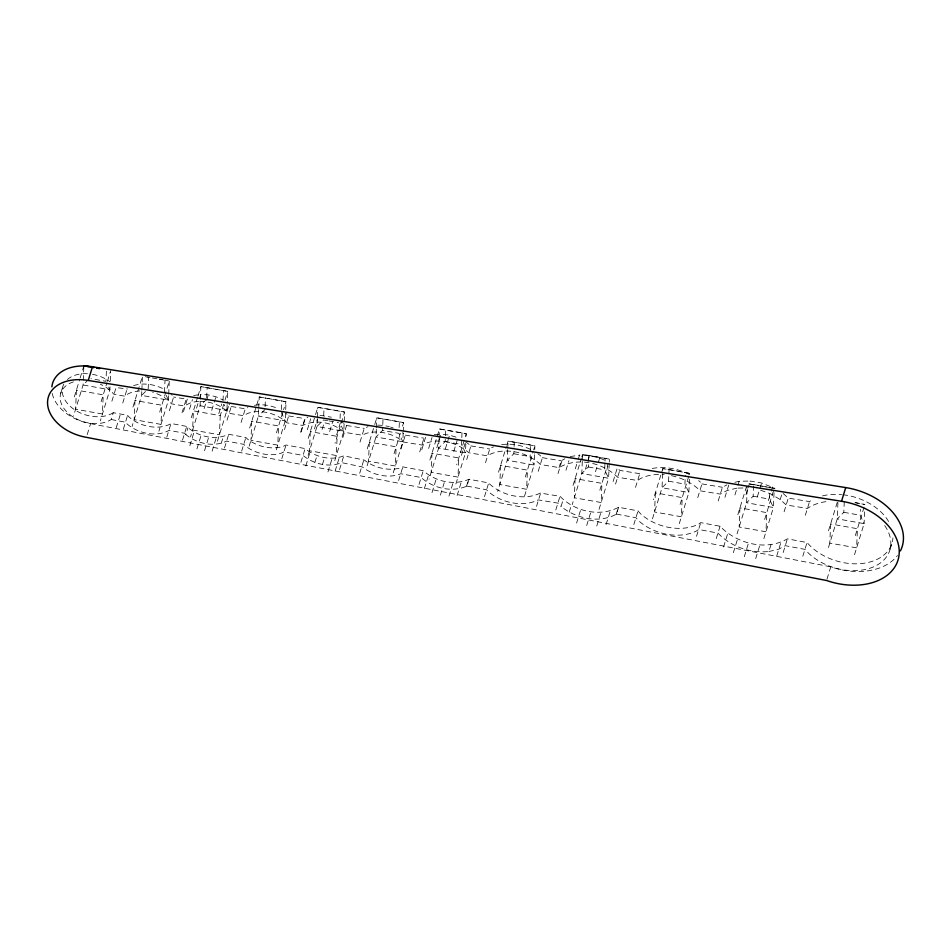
<?xml version="1.0" encoding="UTF-8"?>
<svg xmlns="http://www.w3.org/2000/svg" width="951" height="951" viewBox="0 0 951 951"><rect width="100%" height="100%" fill="white"/><g stroke="black" fill="none" stroke-linecap="round" stroke-linejoin="round"><path stroke-width="0.71" stroke-dasharray="4.75 3.57" d="M83.819 367.229L83.07 384.989L73.5 416.086M106.393 371.128L105.965 381.339L90.975 378.688M110.019 386.795L109.9 389.744L100.331 420.853M110.268 380.899L110.637 372.067M141.794 391.634L141.64 395.378L132.07 426.488M141.854 390.243L142.436 376.227L132.878 407.325M168.648 395.723L168.458 400.145L158.9 431.243M168.707 394.249L169.266 380.982L165.022 380.067L164.523 391.741L168.458 400.145L141.64 395.378L148.178 388.84L148.677 377.167L146.181 376.786M200.245 402.011L200.079 405.756L190.509 436.854M200.352 399.206L200.887 386.605L227.705 391.36L227.218 403.153M206.688 397.756L207.116 387.544M220.252 415.623L219.443 434.773L192.625 430.007L193.422 410.856L220.252 415.623L224.388 402.142M223.033 400.656L223.461 390.445M227.158 404.627L226.909 410.511L217.339 441.621M258.684 409.56L258.41 416.11L248.841 447.208M258.743 408.157L259.219 396.947L286.037 401.714L285.241 420.865L275.671 451.975M265.079 406.648L265.448 397.887M281.425 409.548L281.793 400.799M317.313 418.559L316.98 426.5L307.411 457.609M317.372 417.156L317.777 407.349L340.351 411.189L344.607 412.116L344.167 422.422M323.709 415.587L324.006 408.288M340.054 418.488L340.351 411.189M344.107 423.896L343.798 431.267L334.229 462.364M376.323 429.032L375.99 436.973L366.42 468.082M376.382 427.629L376.786 417.822L403.616 422.589L403.248 431.421M393.238 472.837L402.808 441.74L375.99 436.973L382.528 430.434L383.027 418.761M399.123 427.498L399.372 421.662M403.188 432.895L402.808 441.74L398.873 433.335L382.528 430.434M439.029 438.756L438.637 448.099L429.067 479.197M439.089 437.353L439.445 428.949L466.263 433.704L466.085 438.126M455.898 483.964L465.467 452.854L438.637 448.099L445.187 441.549L445.365 437.175M445.425 435.724L445.674 429.888M465.835 444.022L465.467 452.854L461.532 444.462L462.02 432.788M507.715 449.538L507.263 460.284L497.694 491.382M507.775 448.135L508.072 441.121L530.646 444.961L534.89 445.888L534.581 453.258M524.524 496.149L534.093 465.039L507.263 460.284L513.813 453.734L514.051 447.897M514.111 446.447L514.301 442.06M534.521 454.733L534.093 465.039L530.159 456.635L530.646 444.961M582.297 461.354L581.786 473.503L572.217 504.612M582.357 459.963L582.583 454.352L609.413 459.119L609.282 462.055M599.035 509.367L608.604 478.27L581.786 473.503L588.324 466.965L588.633 459.666M588.693 458.204L588.812 455.291M609.222 463.529L608.604 478.27L604.67 469.865L604.979 462.566M605.038 461.116L605.157 458.192M652.457 518.854L662.027 487.756L668.577 481.206L669.064 469.532L662.835 468.593L653.266 499.703M679.287 523.621L688.857 492.511L684.922 484.107L685.291 475.357M689.416 479.256L688.857 492.511L662.027 487.756L662.835 468.593L689.653 473.36L689.475 477.782M747.177 489.218L746.606 502.758L737.037 533.868M763.855 538.623L773.425 507.525L746.606 502.758L753.144 496.22L753.572 486.009M774.043 492.796L773.425 507.525L769.49 499.12L769.918 488.909M837.95 502.508L837.272 518.854L827.703 549.963M854.521 554.718L864.09 523.621L837.272 518.854L843.81 512.316L844.298 500.642M864.59 511.828L864.09 523.621L860.156 515.216L860.405 509.379M60.769 393.203L62.873 386.368M74.309 396.936L79.729 379.306M80.146 377.963L83.878 365.826M87.219 434.595L90.595 423.647A40.727 27.924 17.1 0 1 52.198 393.381M101.127 401.691L106.964 382.718M107.38 381.375L110.696 370.593M111.873 401.239L116.081 387.556L127.458 388.995M73.453 381.898A29.992 20.565 17.1 0 0 67.164 412.259A29.992 20.565 17.1 0 0 111.208 419.522L113.312 412.686L127.589 415.361L128.765 416.716A29.992 20.565 17.1 0 0 170.181 424.063L170.99 423.48L186.729 426.428C197.535 436.664 214.985 440.836 228.727 434.286L245.857 437.496L247.688 439.255A29.992 20.565 17.1 0 0 283.291 446.328L286.025 445.009L305.116 448.587C315.566 457.229 330.936 461.033 343.775 455.814L364.459 460.129A30.682 21.041 17.1 0 0 400.835 467.785L402.82 466.87L423.243 470.697C435.332 481.479 453.912 485.913 469.021 479.256L488.695 482.942L489.67 484.071A36.625 25.118 17.1 0 0 540.251 493.046L559.996 496.291C574.499 511.424 599.724 517.368 618.625 507.263L638.026 510.889L640.415 513.647A42.296 29.005 17.1 0 0 698.819 524.013L700.721 522.622L720.05 526.248C736.716 543.568 765.828 551.402 787.392 538.848L807.03 542.522A48.358 33.166 17.1 0 0 858.955 563.741A48.358 33.166 17.1 0 0 892.918 537.909M122.75 403.034L126.959 389.351M116.248 427.7L120.456 414.018M123.38 429.044L127.589 415.361M159.697 412.092L169.266 380.982L166.437 380.483M169.397 410.701L173.617 397.019L171.418 394.487M166.782 437.163L170.99 423.48M182.01 412.782L186.23 399.087L173.617 397.019M183.472 411.617L187.68 397.934M189.511 409.192L192.459 399.598M182.521 440.111L186.729 426.428M469.021 479.256L466.917 486.092C451.808 492.749 433.228 488.315 421.138 477.533L400.716 473.705L398.731 474.62A30.682 21.041 17.1 0 1 362.355 466.965L341.671 462.65C328.832 467.868 313.461 464.064 303.012 455.422L283.921 451.844L281.187 453.163A29.992 20.565 17.1 0 1 245.584 446.09L243.753 444.331L226.623 441.121C213.357 447.529 196.964 443.594 185.861 434.595L187.965 427.76M191.317 417.703L197.57 397.375M197.986 396.032L200.887 386.605L227.705 391.36L224.805 400.799M196.56 408.145L198.664 401.298C209.791 401.215 221.476 405.019 229.143 413.34L243.194 415.646L248.33 413.174A29.992 20.565 17.1 0 1 283.945 420.247L286.572 422.779L302.763 425.442C316.279 418.678 333.29 422.767 344.452 432.301L362.129 435.213L365.945 433.454A30.682 21.041 17.1 0 1 402.321 441.109L403.188 441.965L421.816 445.032C436.854 437.044 456.444 441.799 468.807 452.759L487.625 455.85L489.087 454.792A36.625 25.118 17.1 0 1 539.657 463.767L540.311 464.516L559.045 467.595C577.483 456.694 602.898 462.626 617.651 477.236L637.645 480.528L640.059 478.781A42.296 29.005 17.1 0 1 664.214 474.62M199.508 398.564L200.768 394.463L208.34 394.891L215.925 396.757L223.009 399.931M189.855 445.71L194.063 432.027M204.132 408.573L206.236 401.726M206.652 400.359L208.34 394.891M196.94 448.884L201.148 435.201M211.716 410.44L213.82 403.593M214.248 402.225L215.925 396.757M204.524 450.75L208.733 437.068M218.801 413.614L221.749 404.032M212.097 451.178L216.317 437.484M227.004 411.034L228.692 405.566M227.039 420.187L231.248 406.493L229.108 404.199M221.25 443.285L223.354 436.45M224.519 447.969L228.727 434.286M241.09 422.494L245.299 408.811L247.866 407.575M241.649 451.178L245.857 437.496M249.649 428.057L256.306 406.386M256.722 405.043L259.219 396.947L286.037 401.714L283.553 409.798M276.468 432.812L283.136 411.153M284.468 429.626L288.676 415.944L286.049 413.4M281.817 458.691L286.025 445.009M300.659 432.289L304.867 418.606L307.827 417.37M301.134 431.944L305.342 418.262M307.339 429.697L310.704 418.749M300.908 462.269L305.116 448.587M308.207 438.447L317.777 407.349L344.607 412.116L335.037 443.214M314.484 428.865L317.432 419.284M305.818 465.919L310.026 452.236M322.104 429.495L324.208 422.648M314.9 462.412L317.004 455.577M329.652 431.552L332.6 421.971M322.448 464.468L324.553 457.633M336.618 434.904L340.41 422.577M327.952 471.958L332.161 458.263M342.764 437.781L346.556 425.466L340.827 421.21M335.109 471.114L339.317 457.431M339.566 469.509L343.775 455.814M360.025 442.06L364.233 428.378L368.049 426.619M359.704 473.277L363.912 459.583M367.217 448.931L374.302 425.905M374.718 424.562L376.786 417.822L403.616 422.589L401.548 429.317M394.047 453.686L401.132 430.672M401.084 448.813L405.292 435.13L404.425 434.274A30.682 21.041 17.1 0 0 402.416 432.764M398.612 480.552L402.82 466.87M419.712 451.88L423.92 438.185L425.668 437.056L421.459 450.738M428.639 448.492L432.016 437.543M419.034 484.38L423.243 470.697M429.876 460.046L439.445 428.949L466.263 433.704L456.694 464.813M436.794 447.838L441.002 434.155L449.573 435.142L456.575 437.294M424.348 488.624L428.556 474.941M445.365 448.836L449.573 435.142M432.004 492.606L436.212 478.924M440.396 495.174L444.616 481.491M453.77 451.404L457.134 440.456M461.425 455.386L465.217 443.071M448.967 496.172L453.175 482.49M466.703 459.606L470.911 445.924L465.633 441.704M457.122 495.519L461.33 481.836M466.418 486.425L468.522 479.577M485.509 462.697L489.729 449.015L491.18 447.957A36.625 25.118 17.1 0 1 493.545 446.863M484.487 496.624L488.695 482.942M498.502 472.231L506.407 446.518M506.824 445.163L508.072 441.121L534.89 445.888L533.642 449.93M525.321 476.986L533.238 451.273M538.207 471.363L542.415 457.681L541.761 456.932A36.625 25.118 17.1 0 0 537.814 453.722M536.542 506.372L540.75 492.689M559.045 467.595L561.149 460.76L564.87 458.786M558.011 473.574L562.219 459.892M565.976 470.269L568.924 460.688M555.788 509.974L559.996 496.291M618.625 507.263L616.521 514.099C598.868 523.728 576.223 518.616 561.054 506.479L563.158 499.644M575.307 468.819L577.412 461.972M578.256 459.238L579.516 455.125L589.572 455.624L599.677 458.025L606.441 460.997M573.013 485.462L581.346 458.394M581.762 457.051L582.583 454.352L609.413 459.119L608.581 461.806M569.233 512.102L571.325 505.266M585.364 469.307L587.468 462.459M587.896 461.092L589.572 455.624M576.579 523.109L580.799 509.427M595.469 471.72L597.585 464.873M598.417 462.127L599.677 458.025M586.696 525.523L590.904 511.84M599.843 490.217L608.164 463.161M607.047 469.021L607.879 466.287M596.752 526.01L600.961 512.327M613.11 481.503L617.318 467.821L619.755 470.4L639.738 473.693L642.163 471.934M615.547 484.083L619.755 470.4M606.084 524.56L610.292 510.865M616.153 514.408L618.257 507.561M635.53 487.376L639.738 473.693M633.818 524.583L638.026 510.889M680.084 504.458L689.653 473.36L669.064 469.532M697.761 497.611L701.969 483.916L700.566 482.3A42.296 29.005 17.1 0 0 698.652 480.647M696.512 536.316L700.721 522.622M718.207 500.975L722.415 487.281L726.909 484.879M724.947 497.361L728.739 485.046M716.258 538.563L720.05 526.248M734.933 494.96L737.037 488.113L748.104 487.875L750.208 481.04L761.608 482.977L774.994 488.398M737.881 485.379L739.141 481.277L750.208 481.04M723.592 546.944L727.8 533.249M737.833 514.717L746.987 484.962M746 494.722L747.676 489.242M733.352 552.697L737.56 539.015M757.388 496.66L759.504 489.813L770.453 493.795L780.212 499.56L786.192 504.957L807.423 508.452A48.358 33.166 17.1 0 1 827.453 501.486M759.92 488.445L761.608 482.977M744.3 556.68L748.508 542.997M768.349 500.642L770.453 493.795M771.297 491.061L772.557 486.96M764.663 519.472L773.817 489.717M755.7 558.617L759.908 544.935M780.212 499.56L782.316 492.713L788.296 498.122L809.527 501.617A48.358 33.166 17.1 0 1 813.153 499.406M616.521 514.099L635.922 517.736L638.311 520.482A42.296 29.005 17.1 0 0 696.714 530.848L698.616 529.469L717.946 533.083C730.867 546.742 750.268 553.327 768.872 551.532L770.976 544.697M784.088 511.804L788.296 498.122M776.741 555.978L780.961 542.296M783.184 552.531L787.392 538.848M805.319 515.299L809.527 501.617M802.822 556.216L807.03 542.522M828.499 530.801L838.069 499.703M826.99 579.135L830.782 566.82A59.093 40.524 17.1 0 0 897.482 555.515M855.329 535.568L864.067 507.156M890.148 549.06L892.252 542.225M88.681 379.378L83.07 384.989L109.9 389.744L107.653 384.941M206.629 399.206L200.079 405.756L226.909 410.511L224.103 404.508M264.96 409.56L258.41 416.11L285.241 420.865L281.306 412.461M734.861 482.312L739.141 481.277M737.037 488.113L727.051 490.514L720.311 494.128L699.865 490.764L698.462 489.147A42.296 29.005 17.1 0 0 670.954 475.571M768.872 551.532L778.857 549.131L785.288 545.684L804.926 549.369A48.358 33.166 17.1 0 0 869.452 568.377A48.358 33.166 17.1 0 0 883.99 524.583M570.184 456.587L579.516 455.125M193.719 395.497L200.768 394.463M198.664 401.298L191.615 402.332L184.125 405.934L171.513 403.854L169.314 401.334A29.992 20.565 17.1 0 0 152.683 392.383M434.215 434.69L441.002 434.155M319.964 415.29L331.34 417.192M231.248 406.493L245.299 408.811M288.676 415.944L304.867 418.606M346.556 425.466L364.233 428.378M405.292 435.13L423.92 438.185M470.911 445.924L489.729 449.015M542.415 457.681L561.149 460.76M701.969 483.916L722.415 487.281M159.566 379.104L162.288 379.58M855.199 502.58L864.899 504.47L855.008 502.71M145.265 376.727L150.912 377.725M152.326 377.975L157.973 378.985M159.388 379.235L165.034 380.234M327.608 420.687L323.518 419.962L316.98 426.5L343.798 431.267L339.864 422.862M328.975 420.924L338.508 422.624M445.187 441.549L461.532 444.462M513.813 453.734L530.159 456.635M588.324 466.965L604.67 469.865M668.577 481.206L684.922 484.107M753.144 496.22L769.49 499.12M843.81 512.316L860.156 515.216M111.208 419.522L125.484 422.196L126.661 423.552A29.992 20.565 17.1 0 0 168.077 430.898L168.886 430.316L184.625 433.264L185.861 434.595M466.917 486.092L486.591 489.777L487.566 490.906A36.625 25.118 17.1 0 0 538.147 499.881L557.892 503.127L561.054 506.479M90.595 423.647L830.782 566.82M133.592 385.63A29.992 20.565 17.1 0 1 165.498 390.088M254.44 405.328A29.992 20.565 17.1 0 1 278.5 408.823M377.606 425.168A30.682 21.041 17.1 0 1 389.316 426.702M390.588 427.082A30.682 21.041 17.1 0 1 393.12 427.938M501.569 444.676A36.625 25.118 17.1 0 1 531.003 449.633M652.267 468.474A42.296 29.005 17.1 0 1 691.056 475.429M822.532 495.875A48.358 33.166 17.1 0 1 841.587 494.603M842.955 494.746A48.358 33.166 17.1 0 1 890.112 524.381M113.312 412.686A29.992 20.565 17.1 0 1 76.567 410.975A29.992 20.565 17.1 0 1 63.907 383.883M67.378 379.52A29.992 20.565 17.1 0 1 87.433 373.719M92.52 374.314A29.992 20.565 17.1 0 1 110.15 381.862M139.785 390.944A29.992 20.565 17.1 0 0 127.909 393.976L124.866 396.187L113.977 394.392A29.992 20.565 17.1 0 0 100.39 384.228M76.413 390.088L75.616 409.239L102.435 414.006L103.243 394.843L76.413 390.088M134.983 400.478L134.174 419.641L161.004 424.396L161.801 405.245L134.983 400.478M251.753 421.21L250.945 440.361L277.775 445.127L278.572 425.965L251.753 421.21M310.323 431.599L309.515 450.762L336.345 455.517L337.141 436.366L310.323 431.599M369.333 442.084L368.524 461.235L395.354 465.99L396.151 446.839L369.333 442.084M431.98 453.199L431.172 472.35L458.002 477.117L458.798 457.966L431.98 453.199M500.606 465.384L499.798 484.535L526.628 489.301L527.425 470.139L500.606 465.384M575.129 478.603L574.321 497.765L601.151 502.52L601.947 483.37L575.129 478.603M655.37 492.856L654.573 512.007L681.392 516.773L682.2 497.611L655.37 492.856M739.949 507.87L739.141 527.02L765.971 531.775L766.768 512.625L739.949 507.87M830.615 523.953L829.807 543.116L856.637 547.871L857.433 528.72L830.615 523.953M753.632 484.546L747.403 483.607L774.233 488.374L753.632 484.546"/><path stroke-width="1.43" d="M88.253 380.459L841.516 501.272A59.093 40.524 17.1 0 1 898.743 557.108A59.093 40.524 17.1 0 1 826.574 580.502L86.386 437.329A40.727 27.924 17.1 0 1 47.55 402.011A40.727 27.924 17.1 0 1 88.253 380.459L92.461 366.765L845.724 487.59A59.093 40.524 17.1 0 1 900.395 550.938M841.516 501.272L845.724 487.59M88.859 366.587L83.878 365.826L93.757 367.585M90.107 366.765L94.197 367.49M96.919 367.978L99.641 368.465M96.586 368.085L99.403 368.584M51.865 386.855A40.727 27.924 17.1 0 1 92.461 366.765"/></g></svg>
